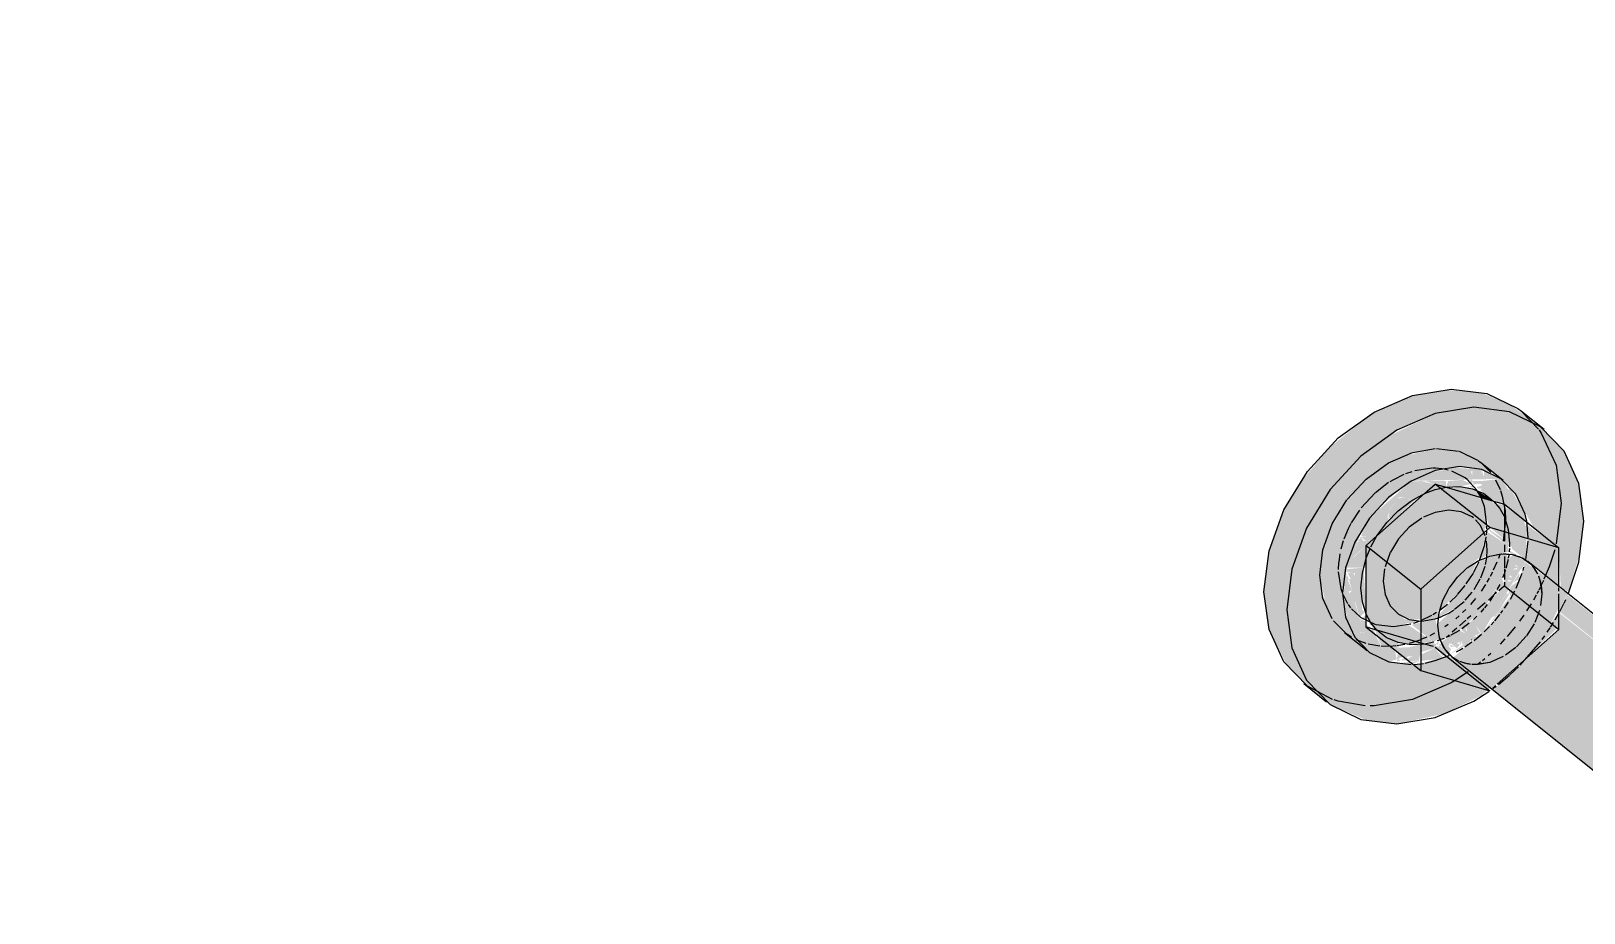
# Model space of a CAD drawing. Header units: metres. Extents: x 1.1 to 88.1, y -3.7 to 23.8.
# Drawn here: x 78.3635 to 78.5419, y 11.6139 to 11.7151 of the extents above; entities that cross this region are included whole.
import ezdxf

# ---------------------------------------------------------------- set-up
doc = ezdxf.new("R2010")
doc.units = ezdxf.units.M
for name, color, linetype, lineweight in [('A-ANNO-DIMS', 7, 'Continuous', 5), ('A-ANNO-DIMS-25', 7, 'Continuous', 5), ('P-SANR-FIXT', 7, 'Continuous', 5)]:
    doc.layers.add(name, color=color, linetype=linetype, lineweight=lineweight)
doc.styles.add('Century Gothic_2', font='GOTHIC.TTF', dxfattribs={"height": 0.025})
doc.dimstyles.new('Setores_1_mm', dxfattribs={"dimscale": 0.3048, "dimtxt": 0.026104, "dimasz": 0.260417, "dimexe": 0.19685, "dimexo": 0.123031, "dimgap": 0.143537, "dimtad": 1, "dimrnd": 0.01, "dimzin": 0, "dimdsep": 46, "dimtxsty": 'Century Gothic_2', "dimblk1": 'OBLIQUE', "dimblk2": 'OBLIQUE', "dimsah": 1, "dimcen": 0.09, "dimazin": 0, "dimtfac": 1, "dimtdec": 4, "dimtix": 1, "dimtmove": 0, "dimatfit": 3, "dimfxl": 1, "dimtvp": 1, "dimtolj": 1, "dimtzin": 0, "dimarcsym": 2})

# ---------------------------------------------------------------- blocks, each defined once
blk = doc.blocks.new('UT_Bacia com caixa acoplada - UT_Bacia com caixa acoplada-3248018-3D_DT_01')
at = {"layer": 'P-SANR-FIXT', "true_color": 0x7f7f7f, "transparency": 33554598}
for points in [[(-27.11793, 11.65057), (-27.11717, 11.6546), (-27.11598, 11.65729), (-27.11396, 11.66013), (-27.11147, 11.66242), (-27.10928, 11.66379), (-27.10642, 11.6648), (-27.10407, 11.66506), (-27.10166, 11.66466), (-27.10057, 11.66439), (-27.103, 11.66613), (-27.10533, 11.66697), (-27.10726, 11.66717), (-27.11085, 11.66632), (-27.11284, 11.66539), (-27.1158, 11.66305), (-27.11797, 11.66038), (-27.11954, 11.65733), (-27.12032, 11.65444), (-27.12054, 11.65265), (-27.11869, 11.65118)], [(-27.11481, 11.64379), (-27.11683, 11.64625), (-27.11767, 11.64866), (-27.11793, 11.65057), (-27.12054, 11.65265), (-27.11981, 11.64915), (-27.11894, 11.64745), (-27.11564, 11.64446), (-27.11519, 11.6441)]]:
    blk.add_hatch(color=8, dxfattribs=at).paths.add_polyline_path(points)
h = blk.add_hatch(color=8, dxfattribs=at)
h.paths.add_polyline_path([(-27.11168, 11.64274), (-27.11128, 11.64286), (-27.11149, 11.64305), (-27.11168, 11.64285)])
h.paths.add_polyline_path([(-27.11443, 11.64361), (-27.11428, 11.64379), (-27.11481, 11.64379)])
h.paths.add_polyline_path([(-27.11481, 11.64379), (-27.11523, 11.64431), (-27.11519, 11.64419)])
h.paths.add_polyline_path([(-27.11557, 11.6459), (-27.11564, 11.6463), (-27.1159, 11.6459), (-27.11564, 11.6459)])
h.paths.add_polyline_path([(-27.10671, 11.64875), (-27.10473, 11.6505), (-27.10326, 11.65241), (-27.10248, 11.65421), (-27.10473, 11.65241), (-27.10639, 11.64979), (-27.10646, 11.64955)])
h.paths.add_polyline_path([(-27.11737, 11.65205), (-27.11718, 11.65214), (-27.11749, 11.65289)])
h.paths.add_polyline_path([(-27.11619, 11.65636), (-27.11614, 11.65645), (-27.1165, 11.65645)])
h.paths.add_polyline_path([(-27.1024, 11.66381), (-27.10233, 11.66404), (-27.10233, 11.66466), (-27.10285, 11.66466), (-27.10285, 11.66381)])
h.paths.add_polyline_path([(-27.1011, 11.66389), (-27.10096, 11.66432), (-27.10168, 11.66466), (-27.10168, 11.66396)])
h.paths.add_polyline_path([(-27.10199, 11.66466), (-27.10193, 11.66479), (-27.10233, 11.66466)])
h.paths.add_polyline_path([(-27.10193, 11.66399), (-27.10199, 11.66466), (-27.10229, 11.66404)])
h.paths.add_polyline_path([(-27.103, 11.66412), (-27.10324, 11.66466), (-27.10355, 11.66419)])
h.paths.add_polyline_path([(-27.10603, 11.6645), (-27.10603, 11.66466), (-27.10654, 11.66457)])
h = blk.add_hatch(color=8, dxfattribs=at)
h.paths.add_polyline_path([(-27.1126, 11.64271), (-27.11168, 11.64299), (-27.11193, 11.64409), (-27.1126, 11.64272)])
h.paths.add_polyline_path([(-27.11153, 11.64303), (-27.11097, 11.64332), (-27.11153, 11.64377)])
h.paths.add_polyline_path([(-27.10726, 11.64439), (-27.10719, 11.64475), (-27.10774, 11.64492), (-27.10824, 11.64467), (-27.10747, 11.64445)])
h.paths.add_polyline_path([(-27.11284, 11.64548), (-27.11519, 11.64696), (-27.11519, 11.6467), (-27.11338, 11.6459)])
h.paths.add_polyline_path([(-27.10726, 11.66311), (-27.10913, 11.66346), (-27.10894, 11.66311), (-27.1085, 11.66311)])
h.paths.add_polyline_path([(-27.11208, 11.64675), (-27.11025, 11.64719), (-27.11147, 11.64816), (-27.10987, 11.64752), (-27.10864, 11.64764), (-27.10671, 11.64875), (-27.10568, 11.65116), (-27.10357, 11.6535), (-27.10209, 11.65476), (-27.1015, 11.65707), (-27.10209, 11.65835), (-27.10138, 11.65801), (-27.10146, 11.65934), (-27.10193, 11.66121), (-27.10248, 11.66172), (-27.10603, 11.66275), (-27.10603, 11.66346), (-27.10679, 11.66346), (-27.10642, 11.66311), (-27.10726, 11.66311), (-27.11576, 11.65589), (-27.11653, 11.65564), (-27.11757, 11.6535), (-27.11549, 11.6535), (-27.11519, 11.6535), (-27.11519, 11.64752), (-27.11379, 11.64696), (-27.1126, 11.64681)])
h.paths.add_polyline_path([(-27.11595, 11.64782), (-27.11539, 11.64837), (-27.11564, 11.64866), (-27.11574, 11.64954), (-27.11633, 11.64916), (-27.11605, 11.64816)])
h.paths.add_polyline_path([(-27.11699, 11.65224), (-27.1165, 11.65247), (-27.11669, 11.65295), (-27.11729, 11.65289)])
h.paths.add_polyline_path([(-27.11692, 11.65435), (-27.1165, 11.6549), (-27.11519, 11.65607), (-27.11519, 11.6546), (-27.1165, 11.65441)])
h.paths.add_polyline_path([(-27.11519, 11.65657), (-27.11481, 11.65657), (-27.11481, 11.65717), (-27.11584, 11.65707), (-27.11524, 11.65657), (-27.11519, 11.65663)])
h.paths.add_polyline_path([(-27.11481, 11.65717), (-27.11479, 11.65717), (-27.11443, 11.65764), (-27.11481, 11.65801)])
h.paths.add_polyline_path([(-27.11519, 11.65806), (-27.11486, 11.65806), (-27.1152, 11.6584), (-27.11536, 11.65806)])
h.paths.add_polyline_path([(-27.11246, 11.65921), (-27.11153, 11.66003), (-27.11007, 11.66115), (-27.11057, 11.6616), (-27.11153, 11.66147), (-27.1126, 11.66003), (-27.1126, 11.65921)])
h.paths.add_polyline_path([(-27.11284, 11.65869), (-27.1126, 11.65921), (-27.11284, 11.65921)])
h.paths.add_polyline_path([(-27.11324, 11.65921), (-27.11311, 11.65938), (-27.1135, 11.66038), (-27.11438, 11.65959), (-27.11374, 11.65921)])
h.paths.add_polyline_path([(-27.09933, 11.65934), (-27.09933, 11.6608), (-27.10027, 11.6608), (-27.0995, 11.65965)])
h.paths.add_polyline_path([(-27.10101, 11.66152), (-27.10101, 11.66201), (-27.10162, 11.66201)])
h.paths.add_polyline_path([(-27.10081, 11.66202), (-27.10102, 11.6624), (-27.10136, 11.6624), (-27.10163, 11.66202), (-27.10101, 11.66202)])
h.paths.add_polyline_path([(-27.10193, 11.66258), (-27.10193, 11.66295), (-27.10253, 11.66275), (-27.10232, 11.66258)])
h.paths.add_polyline_path([(-27.10156, 11.6624), (-27.10168, 11.66258), (-27.10168, 11.6624)])
h.paths.add_polyline_path([(-27.09984, 11.66275), (-27.09983, 11.66283), (-27.10057, 11.66275)])
h.paths.add_polyline_path([(-27.10446, 11.66283), (-27.10316, 11.66311), (-27.10383, 11.66346), (-27.10404, 11.66346), (-27.10427, 11.66311)])
h.paths.add_polyline_path([(-27.10281, 11.66297), (-27.10274, 11.66311), (-27.10193, 11.66311), (-27.10193, 11.66346), (-27.103, 11.66346), (-27.10285, 11.66301)])
h.paths.add_polyline_path([(-27.10134, 11.66311), (-27.10123, 11.66346), (-27.10168, 11.66346), (-27.10168, 11.66311)])
h.paths.add_polyline_path([(-27.10751, 11.66346), (-27.10755, 11.66352), (-27.1082, 11.66346)])
h = blk.add_hatch(color=8, dxfattribs=at)
h.paths.add_polyline_path([(-27.11519, 11.64816), (-27.11549, 11.6535), (-27.1158, 11.6512), (-27.11526, 11.64837)])
h.paths.add_polyline_path([(-27.11396, 11.65717), (-27.10925, 11.6616), (-27.11153, 11.66003), (-27.11284, 11.65869)])
h.paths.add_polyline_path([(-27.10211, 11.66161), (-27.10259, 11.6624), (-27.10401, 11.66275), (-27.10446, 11.66283), (-27.10543, 11.66258), (-27.10248, 11.66172)])
h = blk.add_hatch(color=8, dxfattribs=at)
h.paths.add_polyline_path([(-27.11097, 11.64332), (-27.11026, 11.64439), (-27.11149, 11.64433), (-27.11149, 11.64374)])
h.paths.add_polyline_path([(-27.10604, 11.64354), (-27.10603, 11.6438), (-27.10618, 11.64391), (-27.10618, 11.64354)])
h.paths.add_polyline_path([(-27.10516, 11.64415), (-27.10546, 11.64439), (-27.10505, 11.64449), (-27.10568, 11.64469), (-27.10524, 11.64415)])
h.paths.add_polyline_path([(-27.11153, 11.64438), (-27.11149, 11.64461), (-27.11051, 11.64475), (-27.11153, 11.64467), (-27.11154, 11.64439)])
h.paths.add_polyline_path([(-27.10428, 11.64461), (-27.10446, 11.64495), (-27.10446, 11.64477)])
h.paths.add_polyline_path([(-27.10701, 11.64461), (-27.10678, 11.64521), (-27.10719, 11.64475)])
h.paths.add_polyline_path([(-27.10304, 11.64557), (-27.10209, 11.64598), (-27.10234, 11.64635), (-27.1026, 11.64688), (-27.103, 11.64696), (-27.10285, 11.64667), (-27.10285, 11.64634), (-27.10304, 11.64569)])
h.paths.add_polyline_path([(-27.10369, 11.6459), (-27.1036, 11.6459), (-27.10385, 11.64682), (-27.10426, 11.64635), (-27.10376, 11.64595)])
h.paths.add_polyline_path([(-27.10242, 11.64696), (-27.10271, 11.64739), (-27.10295, 11.64739), (-27.10266, 11.64696)])
h.paths.add_polyline_path([(-27.11011, 11.64707), (-27.10913, 11.64743), (-27.11025, 11.64757), (-27.11073, 11.64757), (-27.11016, 11.64711)])
h.paths.add_polyline_path([(-27.10101, 11.64747), (-27.10086, 11.64764), (-27.10101, 11.64764)])
h.paths.add_polyline_path([(-27.10032, 11.64852), (-27.10027, 11.6486), (-27.10057, 11.64872)])
h.paths.add_polyline_path([(-27.09866, 11.65165), (-27.09842, 11.65173), (-27.09842, 11.65205), (-27.09895, 11.65186)])
h.paths.add_polyline_path([(-27.09833, 11.65334), (-27.09795, 11.65348), (-27.09827, 11.65348)])
h.paths.add_polyline_path([(-27.09736, 11.65334), (-27.09738, 11.65348), (-27.09746, 11.65334)])
h.paths.add_polyline_path([(-27.09736, 11.654), (-27.09732, 11.65416), (-27.09753, 11.65416)])
h.paths.add_polyline_path([(-27.09706, 11.65433), (-27.09775, 11.65455), (-27.09777, 11.65451), (-27.09728, 11.65433)])
h.paths.add_polyline_path([(-27.09693, 11.65425), (-27.09717, 11.65451), (-27.09696, 11.65428)])
h.paths.add_polyline_path([(-27.1015, 11.65707), (-27.10163, 11.6582), (-27.10209, 11.65835), (-27.10154, 11.65716)])
h = blk.add_hatch(color=8, dxfattribs=at)
h.paths.add_polyline_path([(-27.10568, 11.64375), (-27.10544, 11.64415), (-27.10568, 11.64406)])
h.paths.add_polyline_path([(-27.10572, 11.64377), (-27.10572, 11.64378), (-27.10603, 11.64402)])
h.paths.add_polyline_path([(-27.10057, 11.65034), (-27.09933, 11.65159), (-27.0996, 11.65224), (-27.10056, 11.65035)])
h = blk.add_hatch(color=8, dxfattribs=at)
h.paths.add_polyline_path([(-27.10304, 11.64509), (-27.10304, 11.64539), (-27.10314, 11.64521)])
h.paths.add_polyline_path([(-27.10234, 11.64569), (-27.10249, 11.64573), (-27.10244, 11.64569)])
at = {"layer": 'P-SANR-FIXT', "color": 253, "true_color": 0x9e9e9e}
for p, q in [((-27.10986, 11.66675), (-27.10726, 11.66719)), ((-27.10711, 11.66719), (-27.10459, 11.66689)), ((-27.10454, 11.66687), (-27.10243, 11.66587)), ((-27.0966, 11.65694), (-27.09677, 11.65885)), ((-27.09686, 11.65443), (-27.0966, 11.65657)), ((-27.12017, 11.64994), (-27.12054, 11.65265)), ((-27.11911, 11.64763), (-27.12016, 11.6499)), ((-27.11741, 11.64587), (-27.11897, 11.64743)), ((-27.10968, 11.64241), (-27.10861, 11.64253))]:
    blk.add_line(p, q, dxfattribs=at)
at = {"layer": 'P-SANR-FIXT', "color": 252, "true_color": 0x898989}
for p, q in [((-27.10233, 11.6658), (-27.10206, 11.6656)), ((-27.10202, 11.66557), (-27.1009, 11.66442)), ((-27.11687, 11.64552), (-27.11741, 11.64587)), ((-27.1152, 11.6448), (-27.11636, 11.64524)), ((-27.11362, 11.64451), (-27.11496, 11.64473))]:
    blk.add_line(p, q, dxfattribs=at)
at = {"layer": 'P-SANR-FIXT'}
for p, q in [((-27.09945, 11.66351), (-27.10206, 11.6656)), ((-27.11768, 11.64608), (-27.11507, 11.64399))]:
    blk.add_line(p, q, dxfattribs=at)
at = {"layer": 'P-SANR-FIXT', "color": 9, "true_color": 0xbbbbbb}
for p, q in [((-27.10034, 11.66358), (-27.09981, 11.66247)), ((-27.11263, 11.64448), (-27.11348, 11.6445))]:
    blk.add_line(p, q, dxfattribs=at)
at = {"layer": 'P-SANR-FIXT', "color": 254, "true_color": 0xe0e0e0}
for p, q in [((-27.09925, 11.66004), (-27.0992, 11.65902)), ((-27.0992, 11.65895), (-27.09946, 11.65657)), ((-27.11178, 11.64454), (-27.11246, 11.64448)), ((-27.11075, 11.64471), (-27.11168, 11.64455)), ((-27.10824, 11.64555), (-27.10885, 11.64529))]:
    blk.add_line(p, q, dxfattribs=at)
at = {"layer": 'P-SANR-FIXT', "color": 254, "true_color": 0xe6e6e6}
for p, q in [((-27.09987, 11.65502), (-27.10002, 11.65458)), ((-27.10071, 11.65298), (-27.10096, 11.65249)), ((-27.10019, 11.65416), (-27.1006, 11.65321)), ((-27.1015, 11.65157), (-27.102, 11.65082)), ((-27.10107, 11.6523), (-27.10133, 11.65185)), ((-27.10263, 11.64999), (-27.10321, 11.6493)), ((-27.10454, 11.64798), (-27.10492, 11.64766)), ((-27.10376, 11.64872), (-27.10413, 11.64836)), ((-27.10577, 11.64699), (-27.10616, 11.64672))]:
    blk.add_line(p, q, dxfattribs=at)
at = {"layer": 'P-SANR-FIXT', "color": 254, "true_color": 0xd5d5d5}
for p, q in [((-27.09797, 11.65116), (-27.09728, 11.65288)), ((-27.09719, 11.65318), (-27.09708, 11.65356)), ((-27.09932, 11.64885), (-27.09886, 11.64954)), ((-27.09864, 11.6499), (-27.09812, 11.65087)), ((-27.10043, 11.64741), (-27.09984, 11.64813)), ((-27.09972, 11.64829), (-27.09951, 11.64858)), ((-27.10281, 11.64517), (-27.10195, 11.64588)), ((-27.10166, 11.64615), (-27.10104, 11.64675)), ((-27.10085, 11.64695), (-27.10054, 11.6473)), ((-27.10483, 11.64386), (-27.1045, 11.64404)), ((-27.10448, 11.64405), (-27.10412, 11.64427)), ((-27.10386, 11.64443), (-27.10305, 11.64499))]:
    blk.add_line(p, q, dxfattribs=at)
at = {"layer": 'P-SANR-FIXT', "color": 7, "true_color": 0xededed}
blk.add_line((-27.10735, 11.64599), (-27.1079, 11.64571), dxfattribs=at)
at = {"layer": 'P-SANR-FIXT', "color": 253, "true_color": 0x9e9e9e}
for points in [[(-27.11738, 11.66134, 0), (-27.1152, 11.66369, 0), (-27.11263, 11.66555, 0), (-27.10987, 11.66674, 0)], [(-27.12054, 11.65265, 0), (-27.12017, 11.65558, 0), (-27.11911, 11.65853, 0), (-27.11741, 11.6613, 0)], [(-27.10844, 11.64256, 0), (-27.10726, 11.64285, 0), (-27.10567, 11.64345, 0)]]:
    blk.add_polyline3d(points, dxfattribs=at)
at = {"layer": 'P-SANR-FIXT'}
for points in [[(-27.09677, 11.65885, 0), (-27.09696, 11.65965, 0), (-27.09802, 11.66196, 0), (-27.09972, 11.66371, 0), (-27.10193, 11.66479, 0), (-27.1045, 11.66511, 0), (-27.10726, 11.66466, 0), (-27.11002, 11.66346, 0), (-27.1126, 11.6616, 0), (-27.11481, 11.65921, 0), (-27.1165, 11.65645, 0), (-27.11757, 11.6535, 0), (-27.11793, 11.65057, 0)], [(-27.11793, 11.65057, 0), (-27.11757, 11.64785, 0), (-27.1165, 11.64554, 0), (-27.11481, 11.64379, 0), (-27.1126, 11.64271, 0), (-27.11002, 11.64239, 0)]]:
    blk.add_polyline3d(points, dxfattribs=at)
at = {"layer": 'P-SANR-FIXT', "color": 9, "true_color": 0xbbbbbb}
blk.add_polyline3d([(-27.09977, 11.66237, 0), (-27.09957, 11.66173, 0), (-27.09925, 11.66004, 0)], dxfattribs=at)
at = {"layer": 'P-SANR-FIXT', "color": 254, "true_color": 0xe0e0e0}
blk.add_polyline3d([(-27.10893, 11.64525, 0), (-27.10987, 11.64493, 0), (-27.11026, 11.64482, 0)], dxfattribs=at)
blk = doc.blocks.new('Celite_Flexivel_Metais - 300mm Aço Inox - 1_2_-3637235-3D_DT_01')
at = {"layer": 'P-SANR-FIXT', "true_color": 0xf4f4f4, "transparency": 33554598}
for points in [[(-27.12433, 11.64866), (-27.12369, 11.6535), (-27.12194, 11.65824), (-27.1184, 11.66349), (-27.1158, 11.66632), (-27.11168, 11.66929), (-27.10726, 11.6712), (-27.10193, 11.67181), (-27.09873, 11.67141), (-27.09519, 11.66969), (-27.09873, 11.67223), (-27.10193, 11.67357), (-27.10603, 11.67392), (-27.11007, 11.6732), (-27.11429, 11.67137), (-27.11933, 11.6674), (-27.12262, 11.66346), (-27.12465, 11.66015), (-27.12636, 11.65543), (-27.12694, 11.65074), (-27.12551, 11.6496)], [(-27.11168, 11.63558), (-27.10618, 11.63677), (-27.10204, 11.6388), (-27.1013, 11.63947), (-27.10942, 11.64209), (-27.11025, 11.64242), (-27.11284, 11.64283), (-27.1158, 11.64458), (-27.11894, 11.64745), (-27.11945, 11.64837), (-27.12028, 11.65074), (-27.12043, 11.6535), (-27.11982, 11.65657), (-27.1184, 11.65968), (-27.1165, 11.66228), (-27.11429, 11.66435), (-27.11151, 11.66603), (-27.10986, 11.66674), (-27.10711, 11.66719), (-27.10381, 11.66652), (-27.10168, 11.66529), (-27.09854, 11.6625), (-27.0977, 11.66126), (-27.09597, 11.65811), (-27.09308, 11.6558), (-27.09285, 11.65116), (-27.09199, 11.6508), (-27.09066, 11.6551), (-27.09026, 11.65934), (-27.09078, 11.66319), (-27.09248, 11.66689), (-27.09519, 11.66969), (-27.09873, 11.67141), (-27.103, 11.6719), (-27.10726, 11.6712), (-27.11263, 11.6686), (-27.1158, 11.66632), (-27.11933, 11.66249), (-27.12204, 11.65806), (-27.12381, 11.65289), (-27.12427, 11.64816), (-27.12375, 11.64431), (-27.12204, 11.64061), (-27.11933, 11.63781), (-27.11519, 11.63602), (-27.11284, 11.63572)], [(-27.10057, 11.66116), (-27.10245, 11.66235), (-27.10193, 11.66156), (-27.10101, 11.66129)], [(-27.09873, 11.6563), (-27.09903, 11.65838), (-27.09987, 11.66032), (-27.10101, 11.66129), (-27.10211, 11.66161), (-27.1015, 11.65965), (-27.10101, 11.65812), (-27.09888, 11.65642)], [(-27.10689, 11.6478), (-27.10473, 11.64902), (-27.10337, 11.65034), (-27.10234, 11.65184), (-27.10163, 11.65352), (-27.10149, 11.65465), (-27.10235, 11.65404), (-27.10304, 11.65277), (-27.10481, 11.65041), (-27.10686, 11.64807)], [(-27.10085, 11.63966), (-27.09802, 11.64204), (-27.09558, 11.6446), (-27.0945, 11.64615), (-27.09308, 11.64889), (-27.09319, 11.65144), (-27.09694, 11.65416), (-27.09736, 11.65288), (-27.09871, 11.64994), (-27.10069, 11.64724), (-27.10308, 11.64507), (-27.10523, 11.64317), (-27.10089, 11.63969)], [(-27.11933, 11.63781), (-27.12204, 11.64061), (-27.12375, 11.64431), (-27.12433, 11.64866), (-27.12694, 11.65074), (-27.12636, 11.6464), (-27.12433, 11.64237), (-27.12158, 11.63961)], [(-27.07755, 11.63894), (-27.09213, 11.65042), (-27.0929, 11.64837), (-27.08178, 11.63947), (-27.08023, 11.63972), (-27.07864, 11.63947)], [(-27.086, 11.62778), (-27.08695, 11.62876), (-27.08755, 11.63006), (-27.08761, 11.63267), (-27.08755, 11.63322), (-27.08695, 11.63487), (-27.086, 11.63642), (-27.08401, 11.6383), (-27.083, 11.63894), (-27.08187, 11.63954), (-27.09308, 11.64837), (-27.09308, 11.64643), (-27.10061, 11.63947), (-27.08695, 11.62854)], [(-27.09758, 11.64243), (-27.09308, 11.64675), (-27.09314, 11.64837), (-27.09613, 11.644), (-27.09728, 11.64275)]]:
    blk.add_hatch(color=7, dxfattribs=at).paths.add_polyline_path(points)
h = blk.add_hatch(color=7, dxfattribs=at)
h.paths.add_polyline_path([(-27.11002, 11.64239), (-27.10894, 11.64286), (-27.10918, 11.6428), (-27.11147, 11.64257), (-27.11007, 11.6424)])
h.paths.add_polyline_path([(-27.11039, 11.64286), (-27.11052, 11.64333), (-27.11128, 11.64286), (-27.11039, 11.64286)])
h.paths.add_polyline_path([(-27.11357, 11.64319), (-27.11326, 11.64415), (-27.11424, 11.6459), (-27.11519, 11.64492), (-27.11519, 11.6467), (-27.1156, 11.64659), (-27.1165, 11.64951), (-27.11705, 11.64961), (-27.1172, 11.65078), (-27.11683, 11.6509), (-27.11764, 11.65289), (-27.1178, 11.64961), (-27.11716, 11.64696), (-27.1159, 11.64492), (-27.11481, 11.64379), (-27.11443, 11.64361), (-27.11396, 11.64338)])
h.paths.add_polyline_path([(-27.1158, 11.6459), (-27.1159, 11.64607), (-27.11547, 11.64612), (-27.11564, 11.6459)])
h.paths.add_polyline_path([(-27.11481, 11.65921), (-27.11203, 11.66201), (-27.11357, 11.66056), (-27.11443, 11.65962)])
h.paths.add_polyline_path([(-27.1165, 11.65645), (-27.11608, 11.65657), (-27.11606, 11.65717), (-27.11643, 11.65657)])
h.paths.add_polyline_path([(-27.11728, 11.6543), (-27.11703, 11.6546), (-27.11619, 11.65636), (-27.1165, 11.65645), (-27.11717, 11.6546)])
h.paths.add_polyline_path([(-27.09972, 11.66371), (-27.10096, 11.66432), (-27.1011, 11.66389), (-27.10168, 11.66396), (-27.10193, 11.66479), (-27.10525, 11.66499), (-27.10811, 11.66429), (-27.10987, 11.66347), (-27.10026, 11.6637)])
h.paths.add_polyline_path([(-27.09696, 11.65965), (-27.09862, 11.66258), (-27.09888, 11.66248), (-27.09735, 11.66022)])
h.paths.add_polyline_path([(-27.10285, 11.66381), (-27.10285, 11.66466), (-27.10233, 11.66466), (-27.1024, 11.66381)])
h.paths.add_polyline_path([(-27.10193, 11.66399), (-27.10229, 11.66404), (-27.10193, 11.66466)])
h.paths.add_polyline_path([(-27.103, 11.66412), (-27.10355, 11.66419), (-27.103, 11.66466)])
h = blk.add_hatch(color=7, dxfattribs=at)
h.paths.add_polyline_path([(-27.1126, 11.64271), (-27.11254, 11.64285), (-27.11193, 11.64409), (-27.11385, 11.64544), (-27.11326, 11.64415), (-27.11357, 11.64319), (-27.1126, 11.64272)])
h.paths.add_polyline_path([(-27.11168, 11.64299), (-27.11153, 11.64303), (-27.11168, 11.64389)])
h.paths.add_polyline_path([(-27.11504, 11.64462), (-27.11422, 11.64592), (-27.11519, 11.6467), (-27.11541, 11.6459), (-27.11506, 11.64467)])
h.paths.add_polyline_path([(-27.11555, 11.64639), (-27.11519, 11.64696), (-27.11519, 11.64731), (-27.1159, 11.64763), (-27.1156, 11.64659)])
h.paths.add_polyline_path([(-27.11519, 11.65607), (-27.11396, 11.65717), (-27.11284, 11.65869), (-27.1126, 11.66006), (-27.11143, 11.6616), (-27.11057, 11.6616), (-27.11002, 11.66118), (-27.10786, 11.66258), (-27.10726, 11.66311), (-27.10648, 11.66317), (-27.10679, 11.66346), (-27.11007, 11.66342), (-27.1135, 11.66038), (-27.11324, 11.65921), (-27.11396, 11.65934), (-27.11438, 11.65959), (-27.11506, 11.65869), (-27.11519, 11.65839), (-27.11519, 11.65806), (-27.11536, 11.65806), (-27.1158, 11.65717), (-27.11481, 11.65715), (-27.11481, 11.65657), (-27.11552, 11.65657), (-27.11584, 11.65707), (-27.1165, 11.65565), (-27.11576, 11.65589)])
h.paths.add_polyline_path([(-27.11692, 11.65435), (-27.11519, 11.6546), (-27.11519, 11.65607), (-27.11673, 11.6546)])
h.paths.add_polyline_path([(-27.11564, 11.64961), (-27.11564, 11.6535), (-27.11752, 11.65335), (-27.11733, 11.65299), (-27.1165, 11.65289), (-27.11653, 11.65246), (-27.11699, 11.65224), (-27.11718, 11.65214), (-27.11683, 11.6509), (-27.11717, 11.65057), (-27.11705, 11.64961), (-27.11644, 11.64952), (-27.11633, 11.64916), (-27.11574, 11.64954)])
h.paths.add_polyline_path([(-27.11519, 11.64816), (-27.11564, 11.64866), (-27.11539, 11.64837)])
h.paths.add_polyline_path([(-27.11519, 11.64752), (-27.11519, 11.64816), (-27.11564, 11.64774), (-27.11541, 11.64763)])
h.paths.add_polyline_path([(-27.11481, 11.65717), (-27.11481, 11.65801), (-27.11443, 11.65764), (-27.11479, 11.65717)])
h.paths.add_polyline_path([(-27.09685, 11.65881), (-27.09696, 11.65965), (-27.09972, 11.66371), (-27.10193, 11.66346), (-27.10193, 11.66311), (-27.10193, 11.66283), (-27.10193, 11.66258), (-27.1021, 11.6624), (-27.10166, 11.66205), (-27.10101, 11.66238), (-27.10101, 11.66202), (-27.10101, 11.66173), (-27.10101, 11.66152), (-27.09987, 11.66096), (-27.09888, 11.66044), (-27.09689, 11.65885)])
h.paths.add_polyline_path([(-27.11246, 11.65921), (-27.11233, 11.65921), (-27.11186, 11.66003)])
h.paths.add_polyline_path([(-27.10446, 11.66283), (-27.10394, 11.66361), (-27.10578, 11.66346), (-27.10603, 11.66275)])
h.paths.add_polyline_path([(-27.10291, 11.66275), (-27.103, 11.6629), (-27.10383, 11.66272), (-27.103, 11.66275)])
h.paths.add_polyline_path([(-27.10057, 11.66275), (-27.10057, 11.66283), (-27.10034, 11.66275)])
h.paths.add_polyline_path([(-27.10726, 11.66311), (-27.10898, 11.66311), (-27.10913, 11.66346), (-27.10845, 11.66346)])
h.paths.add_polyline_path([(-27.10168, 11.66311), (-27.10168, 11.66346), (-27.10123, 11.66346), (-27.10134, 11.66311)])
h.paths.add_polyline_path([(-27.103, 11.66313), (-27.103, 11.66363), (-27.10341, 11.66346)])
h = blk.add_hatch(color=7, dxfattribs=at)
h.paths.add_polyline_path([(-27.09763, 11.65348), (-27.09813, 11.65375), (-27.09809, 11.65384)])
h.paths.add_polyline_path([(-27.10642, 11.64456), (-27.10572, 11.64447), (-27.10568, 11.64478), (-27.10446, 11.64495), (-27.10428, 11.6448), (-27.10422, 11.64521), (-27.10304, 11.64557), (-27.10285, 11.64635), (-27.10247, 11.64635), (-27.103, 11.64696), (-27.1026, 11.64688), (-27.10193, 11.6459), (-27.10101, 11.64747), (-27.10076, 11.64781), (-27.10033, 11.64802), (-27.10013, 11.64837), (-27.10027, 11.6486), (-27.09746, 11.65334), (-27.09728, 11.65348), (-27.09701, 11.65392), (-27.09702, 11.65433), (-27.0982, 11.65495), (-27.09873, 11.65475), (-27.09933, 11.65224), (-27.09937, 11.6514), (-27.10101, 11.64968), (-27.10129, 11.64929), (-27.10132, 11.64932), (-27.10304, 11.64744), (-27.10385, 11.64682), (-27.1036, 11.64635), (-27.10376, 11.64595), (-27.10451, 11.64632), (-27.10658, 11.64499), (-27.10645, 11.64466)])
h.paths.add_polyline_path([(-27.11149, 11.64439), (-27.11149, 11.64467), (-27.11153, 11.64492), (-27.11338, 11.6459), (-27.11414, 11.64634), (-27.11396, 11.64571), (-27.11149, 11.64374), (-27.11149, 11.64433)])
h.paths.add_polyline_path([(-27.11086, 11.64323), (-27.10894, 11.64354), (-27.10881, 11.64385), (-27.10721, 11.64432), (-27.10639, 11.64335), (-27.10618, 11.64354), (-27.10593, 11.64361), (-27.10596, 11.64392), (-27.10665, 11.64449), (-27.10761, 11.64449), (-27.10894, 11.64473), (-27.11026, 11.64439), (-27.11097, 11.64332)])
h.paths.add_polyline_path([(-27.10433, 11.64452), (-27.10446, 11.64476), (-27.10446, 11.64466)])
h.paths.add_polyline_path([(-27.11422, 11.64592), (-27.11427, 11.64634), (-27.11432, 11.64645), (-27.11474, 11.64634)])
h.paths.add_polyline_path([(-27.09866, 11.65165), (-27.09896, 11.65205), (-27.09842, 11.65205), (-27.09842, 11.65173)])
h.paths.add_polyline_path([(-27.09878, 11.65241), (-27.09867, 11.65265), (-27.09844, 11.65241)])
h.paths.add_polyline_path([(-27.09833, 11.65334), (-27.09795, 11.65348), (-27.09782, 11.65334)])
h.paths.add_polyline_path([(-27.09691, 11.65442), (-27.09672, 11.6579), (-27.09717, 11.65907), (-27.09933, 11.66055), (-27.09918, 11.65885), (-27.09875, 11.65657), (-27.09841, 11.65563), (-27.09696, 11.65447)])
h = blk.add_hatch(color=7, dxfattribs=at)
h.paths.add_polyline_path([(-27.10116, 11.63943), (-27.10101, 11.63979), (-27.10586, 11.64345), (-27.10843, 11.64265), (-27.10981, 11.64239), (-27.1085, 11.64157), (-27.1013, 11.63947)])
h.paths.add_polyline_path([(-27.10006, 11.64022), (-27.09778, 11.64222), (-27.09968, 11.64057)])
h.paths.add_polyline_path([(-27.09308, 11.64847), (-27.09208, 11.65055), (-27.09308, 11.65116), (-27.09308, 11.64851)])
h.paths.add_polyline_path([(-27.09308, 11.65134), (-27.09308, 11.6558), (-27.0968, 11.65846), (-27.09667, 11.6563), (-27.09678, 11.65427), (-27.09319, 11.65144)])
h = blk.add_hatch(color=7, dxfattribs=at)
h.paths.add_polyline_path([(-27.11007, 11.64467), (-27.10754, 11.64503), (-27.11047, 11.64701), (-27.11284, 11.64685), (-27.11481, 11.64733), (-27.11481, 11.64701), (-27.11208, 11.64516), (-27.11041, 11.64473), (-27.11025, 11.64471)])
h.paths.add_polyline_path([(-27.10668, 11.64524), (-27.10446, 11.64635), (-27.10169, 11.64881), (-27.09972, 11.65196), (-27.09888, 11.65463), (-27.09912, 11.65506), (-27.09975, 11.65506), (-27.1014, 11.65461), (-27.10193, 11.65269), (-27.10284, 11.65102), (-27.10398, 11.64968), (-27.10527, 11.64863), (-27.10697, 11.64711), (-27.10683, 11.64565), (-27.10674, 11.64541)])
h.paths.add_polyline_path([(-27.10881, 11.64739), (-27.10689, 11.6478), (-27.10698, 11.64856), (-27.10881, 11.64757), (-27.10894, 11.64741)])
h.paths.add_polyline_path([(-27.10224, 11.65435), (-27.10136, 11.65494), (-27.10143, 11.65657), (-27.10163, 11.65604), (-27.10223, 11.65438)])
h.paths.add_polyline_path([(-27.09876, 11.65591), (-27.09888, 11.65642), (-27.10137, 11.65811), (-27.10112, 11.65779), (-27.09888, 11.656)])
h = blk.add_hatch(color=7, dxfattribs=at)
h.paths.add_polyline_path([(-27.10748, 11.64498), (-27.10674, 11.64542), (-27.10691, 11.64635), (-27.1073, 11.64764), (-27.10997, 11.64696), (-27.10754, 11.64503)])
h.paths.add_polyline_path([(-27.10139, 11.65469), (-27.10052, 11.65493), (-27.09881, 11.65536), (-27.09892, 11.65604), (-27.10142, 11.65773), (-27.10136, 11.65604), (-27.10137, 11.65485)])
h = blk.add_hatch(color=7, dxfattribs=at)
h.paths.add_polyline_path([(-27.10681, 11.64444), (-27.10645, 11.64466), (-27.10678, 11.64482), (-27.10683, 11.64446)])
h.paths.add_polyline_path([(-27.09701, 11.65444), (-27.0988, 11.65553), (-27.09863, 11.65502), (-27.09765, 11.65475), (-27.09707, 11.65447)])
h = blk.add_hatch(color=7, dxfattribs=at)
h.paths.add_polyline_path([(-27.11028, 11.64277), (-27.10916, 11.64286), (-27.10894, 11.64381), (-27.11034, 11.64314), (-27.11037, 11.64285)])
h.paths.add_polyline_path([(-27.10894, 11.6428), (-27.10678, 11.64306), (-27.10648, 11.64329), (-27.10731, 11.64429), (-27.10892, 11.64354), (-27.10894, 11.64285)])
h.paths.add_polyline_path([(-27.10579, 11.64369), (-27.10568, 11.64406), (-27.10544, 11.64415), (-27.10568, 11.64443), (-27.10618, 11.64463), (-27.10626, 11.64431), (-27.10594, 11.64389)])
h.paths.add_polyline_path([(-27.10477, 11.64427), (-27.10446, 11.64466), (-27.10495, 11.645), (-27.1055, 11.64483), (-27.10492, 11.64439)])
h.paths.add_polyline_path([(-27.10412, 11.64464), (-27.10377, 11.64485), (-27.10424, 11.64521), (-27.10413, 11.64468)])
h.paths.add_polyline_path([(-27.10013, 11.64837), (-27.10004, 11.6484), (-27.09875, 11.65053), (-27.09909, 11.65053), (-27.10032, 11.64852)])
h.paths.add_polyline_path([(-27.09834, 11.65175), (-27.0976, 11.65224), (-27.09764, 11.6529), (-27.09816, 11.65205)])
h = blk.add_hatch(color=7, dxfattribs=at)
h.paths.add_polyline_path([(-27.10561, 11.64356), (-27.10359, 11.6447), (-27.10314, 11.64521), (-27.10285, 11.64524), (-27.10256, 11.64544), (-27.10263, 11.64569), (-27.10422, 11.64521), (-27.10377, 11.64485), (-27.10563, 11.64357)])
h.paths.add_polyline_path([(-27.10193, 11.6459), (-27.09902, 11.64944), (-27.0977, 11.65196), (-27.09853, 11.65144), (-27.09885, 11.65069), (-27.0986, 11.6503), (-27.10173, 11.64616)])
at = {"layer": 'P-SANR-FIXT'}
for p, q in [((-27.09477, 11.66937), (-27.09737, 11.67145)), ((-27.11396, 11.65717), (-27.1085, 11.66201)), ((-27.1085, 11.66201), (-27.10726, 11.66311)), ((-27.10726, 11.66311), (-27.10603, 11.66275)), ((-27.10101, 11.65811), (-27.10726, 11.66311)), ((-27.10603, 11.66275), (-27.10057, 11.66116)), ((-27.10057, 11.66116), (-27.09933, 11.6608)), ((-27.09933, 11.6608), (-27.09308, 11.6558)), ((-27.11519, 11.65607), (-27.11396, 11.65717)), ((-27.10101, 11.65811), (-27.10894, 11.65106)), ((-27.09308, 11.6558), (-27.10101, 11.65811)), ((-27.11519, 11.6546), (-27.11519, 11.65607)), ((-27.11519, 11.65607), (-27.10894, 11.65106)), ((-27.09946, 11.65511), (-27.09911, 11.6551)), ((-27.0984, 11.65502), (-27.09802, 11.65493)), ((-27.09308, 11.65129), (-27.09308, 11.6558)), ((-27.11519, 11.64816), (-27.11519, 11.6546)), ((-27.0774, 11.63883), (-27.09664, 11.65421)), ((-27.10894, 11.65106), (-27.10894, 11.6417)), ((-27.11519, 11.6467), (-27.11519, 11.64816)), ((-27.11519, 11.6467), (-27.10894, 11.6417)), ((-27.10538, 11.64328), (-27.08615, 11.62789)), ((-27.10894, 11.6417), (-27.10101, 11.63938)), ((-27.12236, 11.64022), (-27.11976, 11.63813))]:
    blk.add_line(p, q, dxfattribs=at)
at = {"layer": 'P-SANR-FIXT', "color": 253, "true_color": 0x9e9e9e}
for p, q in [((-27.09731, 11.6714), (-27.09541, 11.66942)), ((-27.09933, 11.6608), (-27.09933, 11.65934)), ((-27.0928, 11.66093), (-27.09338, 11.65624)), ((-27.10153, 11.65717), (-27.10209, 11.65835)), ((-27.09933, 11.65934), (-27.09933, 11.65657)), ((-27.11465, 11.65591), (-27.11396, 11.65717)), ((-27.10129, 11.65553), (-27.10139, 11.65659)), ((-27.11519, 11.6546), (-27.11475, 11.6557)), ((-27.11244, 11.65526), (-27.11303, 11.65361)), ((-27.10149, 11.65389), (-27.10134, 11.6547)), ((-27.10134, 11.6547), (-27.10129, 11.65553)), ((-27.10101, 11.65485), (-27.09967, 11.6551)), ((-27.09911, 11.6551), (-27.0984, 11.65502)), ((-27.09873, 11.6563), (-27.09874, 11.65591)), ((-27.09772, 11.65483), (-27.09706, 11.65451)), ((-27.11308, 11.65339), (-27.11324, 11.65197)), ((-27.10204, 11.65235), (-27.10155, 11.65368)), ((-27.09678, 11.65433), (-27.09628, 11.65389)), ((-27.09615, 11.65375), (-27.09563, 11.653)), ((-27.09583, 11.65334), (-27.09553, 11.65282)), ((-27.10281, 11.651), (-27.1021, 11.65222)), ((-27.09541, 11.65254), (-27.09518, 11.65184)), ((-27.09506, 11.65112), (-27.09503, 11.65053)), ((-27.09308, 11.65081), (-27.09308, 11.6512)), ((-27.10384, 11.64977), (-27.10304, 11.65069)), ((-27.09503, 11.65053), (-27.09518, 11.64916)), ((-27.09503, 11.65053), (-27.09518, 11.64916)), ((-27.09308, 11.64643), (-27.09308, 11.65053)), ((-27.09298, 11.64847), (-27.09249, 11.64942)), ((-27.09248, 11.64944), (-27.09227, 11.64988)), ((-27.10881, 11.64739), (-27.1073, 11.64763)), ((-27.10726, 11.64764), (-27.10689, 11.64777)), ((-27.10689, 11.64777), (-27.10642, 11.64796)), ((-27.09531, 11.6486), (-27.09583, 11.64724)), ((-27.09531, 11.6486), (-27.09583, 11.64724)), ((-27.11396, 11.64634), (-27.11519, 11.6467)), ((-27.1085, 11.64475), (-27.11396, 11.64634)), ((-27.10015, 11.64014), (-27.09308, 11.64643)), ((-27.09592, 11.64707), (-27.09678, 11.64569)), ((-27.09592, 11.64707), (-27.09678, 11.64569)), ((-27.10744, 11.64498), (-27.1085, 11.64475)), ((-27.10747, 11.64445), (-27.1085, 11.64475)), ((-27.10726, 11.64439), (-27.10101, 11.63938)), ((-27.09802, 11.64435), (-27.09921, 11.64346)), ((-27.09802, 11.64435), (-27.09921, 11.64346)), ((-27.09681, 11.64565), (-27.09794, 11.64442)), ((-27.09681, 11.64565), (-27.09794, 11.64442)), ((-27.10473, 11.64286), (-27.10524, 11.64317)), ((-27.10461, 11.6428), (-27.10523, 11.64317)), ((-27.10327, 11.64242), (-27.104, 11.64257)), ((-27.10101, 11.64264), (-27.10255, 11.64239)), ((-27.09946, 11.64331), (-27.10101, 11.64264)), ((-27.09946, 11.64331), (-27.10101, 11.64264)), ((-27.10001, 11.64012), (-27.09873, 11.64119)), ((-27.0987, 11.64121), (-27.09771, 11.64214)), ((-27.11907, 11.63839), (-27.12194, 11.6399)), ((-27.10064, 11.63971), (-27.10031, 11.64))]:
    blk.add_line(p, q, dxfattribs=at)
at = {"layer": 'P-SANR-FIXT', "color": 252, "true_color": 0x898989}
for p, q in [((-27.10997, 11.66453), (-27.11068, 11.66428)), ((-27.10766, 11.66492), (-27.10963, 11.66463)), ((-27.10725, 11.66492), (-27.10758, 11.66492)), ((-27.10649, 11.66486), (-27.10724, 11.66492)), ((-27.1058, 11.66472), (-27.1064, 11.66484)), ((-27.10383, 11.66381), (-27.10538, 11.6646)), ((-27.11416, 11.6621), (-27.11576, 11.6604)), ((-27.11263, 11.66327), (-27.11414, 11.66212)), ((-27.11596, 11.66013), (-27.11691, 11.65867)), ((-27.11784, 11.65658), (-27.11811, 11.65563)), ((-27.11822, 11.65512), (-27.11836, 11.65415)), ((-27.11837, 11.65409), (-27.1184, 11.65329)), ((-27.1037, 11.65165), (-27.10289, 11.6529)), ((-27.10471, 11.65042), (-27.10383, 11.65147)), ((-27.11792, 11.65055), (-27.11735, 11.64941)), ((-27.10669, 11.64869), (-27.10587, 11.64932)), ((-27.1056, 11.64955), (-27.10477, 11.65036)), ((-27.11726, 11.64927), (-27.11699, 11.64891)), ((-27.11689, 11.64878), (-27.1159, 11.64787))]:
    blk.add_line(p, q, dxfattribs=at)
at = {"layer": 'P-SANR-FIXT', "color": 254, "true_color": 0xcecece}
blk.add_line((-27.10362, 11.66365), (-27.10383, 11.66381), dxfattribs=at)
at = {"layer": 'P-SANR-FIXT', "color": 254, "true_color": 0xe0e0e0}
for p, q in [((-27.10248, 11.6624), (-27.1036, 11.66362)), ((-27.1014, 11.65728), (-27.10136, 11.65773)), ((-27.10973, 11.64715), (-27.10913, 11.64737))]:
    blk.add_line(p, q, dxfattribs=at)
at = {"layer": 'P-SANR-FIXT', "color": 251, "true_color": 0x525252}
blk.add_line((-27.10205, 11.66166), (-27.10244, 11.66235), dxfattribs=at)
at = {"layer": 'P-SANR-FIXT', "color": 254, "true_color": 0xe9e9e9}
for p, q in [((-27.10289, 11.65922), (-27.10304, 11.65933)), ((-27.09523, 11.65123), (-27.09539, 11.65092)), ((-27.09484, 11.65205), (-27.09509, 11.65152)), ((-27.09463, 11.65252), (-27.09478, 11.65219)), ((-27.09625, 11.64938), (-27.09678, 11.64855)), ((-27.09569, 11.65036), (-27.096, 11.6498)), ((-27.09542, 11.65086), (-27.09559, 11.65055)), ((-27.09711, 11.64806), (-27.09758, 11.64739)), ((-27.0981, 11.64671), (-27.09901, 11.64562)), ((-27.09927, 11.64533), (-27.09983, 11.64473)), ((-27.10206, 11.64265), (-27.10237, 11.6424)), ((-27.10156, 11.64307), (-27.10185, 11.64283)), ((-27.10089, 11.64368), (-27.10119, 11.6434))]:
    blk.add_line(p, q, dxfattribs=at)
at = {"layer": 'P-SANR-FIXT', "color": 254, "true_color": 0xd5d5d5}
for p, q in [((-27.10209, 11.65835), (-27.10264, 11.659)), ((-27.09933, 11.65614), (-27.09933, 11.65533)), ((-27.09933, 11.6548), (-27.09933, 11.65351)), ((-27.09883, 11.65494), (-27.09888, 11.65461)), ((-27.09875, 11.65571), (-27.09878, 11.65534)), ((-27.09355, 11.65558), (-27.09419, 11.65362)), ((-27.09933, 11.6529), (-27.09954, 11.65234)), ((-27.09933, 11.65338), (-27.09933, 11.6529)), ((-27.09921, 11.65328), (-27.09933, 11.6529)), ((-27.09933, 11.6529), (-27.09933, 11.65216)), ((-27.09891, 11.65444), (-27.09917, 11.65341)), ((-27.0962, 11.65381), (-27.09583, 11.65334)), ((-27.0942, 11.65361), (-27.09463, 11.65252)), ((-27.09987, 11.65159), (-27.10018, 11.651)), ((-27.09937, 11.6514), (-27.09998, 11.65086)), ((-27.09933, 11.65185), (-27.09933, 11.65144)), ((-27.09933, 11.65144), (-27.09308, 11.64643)), ((-27.09518, 11.65184), (-27.09506, 11.65112)), ((-27.10153, 11.64948), (-27.1024, 11.64871)), ((-27.1013, 11.6493), (-27.10162, 11.6489)), ((-27.10057, 11.65034), (-27.10117, 11.6498)), ((-27.10057, 11.65034), (-27.10101, 11.64968)), ((-27.10032, 11.65075), (-27.10056, 11.65035)), ((-27.10022, 11.65065), (-27.10056, 11.65035)), ((-27.1032, 11.648), (-27.1036, 11.64765)), ((-27.10251, 11.64793), (-27.10287, 11.64758)), ((-27.10169, 11.64881), (-27.10203, 11.64842)), ((-27.09351, 11.64753), (-27.09299, 11.64844)), ((-27.10566, 11.64581), (-27.10603, 11.64549)), ((-27.10556, 11.64571), (-27.10603, 11.64549)), ((-27.1045, 11.64632), (-27.10549, 11.64575)), ((-27.1048, 11.64658), (-27.10534, 11.6461)), ((-27.10377, 11.64749), (-27.1045, 11.64685)), ((-27.10339, 11.64714), (-27.10422, 11.64651)), ((-27.09442, 11.6461), (-27.09408, 11.6466)), ((-27.09403, 11.64668), (-27.0937, 11.64721)), ((-27.10668, 11.64522), (-27.10704, 11.6451)), ((-27.10624, 11.6454), (-27.10658, 11.64526)), ((-27.09751, 11.64234), (-27.09519, 11.64501)), ((-27.095, 11.64527), (-27.0947, 11.64569)), ((-27.10255, 11.64239), (-27.10305, 11.6424)), ((-27.10348, 11.64156), (-27.10506, 11.64053)), ((-27.10064, 11.63964), (-27.10028, 11.63991))]:
    blk.add_line(p, q, dxfattribs=at)
at = {"layer": 'P-SANR-FIXT', "color": 9, "true_color": 0xbbbbbb}
for p, q in [((-27.10135, 11.65796), (-27.10134, 11.65829)), ((-27.10151, 11.65657), (-27.10143, 11.65706)), ((-27.11588, 11.64785), (-27.11414, 11.64701)), ((-27.10893, 11.64745), (-27.10766, 11.64807)), ((-27.10754, 11.64814), (-27.10713, 11.64839))]:
    blk.add_line(p, q, dxfattribs=at)
at = {"layer": 'P-SANR-FIXT'}
for points in [[(-27.12694, 11.65074, 0), (-27.12636, 11.65543, 0), (-27.12465, 11.66015, 0), (-27.12194, 11.66457, 0), (-27.1184, 11.6684, 0), (-27.11429, 11.67137, 0), (-27.10987, 11.67329, 0), (-27.10545, 11.67401, 0), (-27.10134, 11.6735, 0), (-27.0978, 11.67178, 0), (-27.09738, 11.67146, 0)], [(-27.09019, 11.65885, 0), (-27.09078, 11.66319, 0), (-27.09248, 11.66689, 0), (-27.09519, 11.66969, 0), (-27.09873, 11.67141, 0), (-27.10285, 11.67192, 0), (-27.10726, 11.6712, 0), (-27.11168, 11.66929, 0), (-27.1158, 11.66632, 0), (-27.11933, 11.66249, 0), (-27.12204, 11.65806, 0), (-27.12375, 11.65335, 0), (-27.12433, 11.64866, 0)], [(-27.11396, 11.65717, 0), (-27.11284, 11.65869, 0), (-27.11153, 11.66003, 0), (-27.11007, 11.66115, 0), (-27.1085, 11.66201, 0)], [(-27.10603, 11.66275, 0), (-27.10446, 11.66283, 0), (-27.103, 11.66258, 0), (-27.10168, 11.66202, 0), (-27.10057, 11.66116, 0)], [(-27.092, 11.65049, 0), (-27.09078, 11.65416, 0), (-27.09019, 11.65885, 0)], [(-27.10698, 11.64696, 0), (-27.10683, 11.64837, 0), (-27.10639, 11.64979, 0), (-27.10568, 11.65116, 0), (-27.10473, 11.65241, 0), (-27.1036, 11.65348, 0), (-27.10234, 11.6543, 0), (-27.10101, 11.65485, 0)], [(-27.10698, 11.64696, 0), (-27.10683, 11.64837, 0), (-27.10639, 11.64979, 0), (-27.10568, 11.65116, 0), (-27.10473, 11.65241, 0), (-27.1036, 11.65348, 0), (-27.10234, 11.6543, 0), (-27.10101, 11.65485, 0)], [(-27.10101, 11.65485, 0), (-27.09968, 11.6551, 0), (-27.09842, 11.65502, 0), (-27.09728, 11.65463, 0), (-27.09634, 11.65395, 0)], [(-27.1158, 11.6512, 0), (-27.11564, 11.65289, 0), (-27.11519, 11.6546, 0)], [(-27.11519, 11.64816, 0), (-27.11564, 11.64961, 0), (-27.1158, 11.6512, 0)], [(-27.12194, 11.6399, 0), (-27.12465, 11.6427, 0), (-27.12636, 11.6464, 0), (-27.12694, 11.65074, 0)], [(-27.12433, 11.64866, 0), (-27.12375, 11.64431, 0), (-27.12204, 11.64061, 0), (-27.11933, 11.63781, 0), (-27.1158, 11.63609, 0), (-27.11168, 11.63558, 0), (-27.10726, 11.6363, 0), (-27.10285, 11.63821, 0), (-27.10111, 11.63931, 0)], [(-27.10523, 11.64317, 0), (-27.10618, 11.64415, 0), (-27.10678, 11.64544, 0), (-27.10698, 11.64696, 0)], [(-27.10538, 11.64328, 0), (-27.10568, 11.64354, 0), (-27.10639, 11.64449, 0), (-27.10683, 11.64565, 0), (-27.10698, 11.64696, 0)]]:
    blk.add_polyline3d(points, dxfattribs=at)
at = {"layer": 'P-SANR-FIXT', "color": 253, "true_color": 0x9e9e9e}
for points in [[(-27.09534, 11.66933, 0), (-27.09509, 11.66897, 0), (-27.09338, 11.66527, 0), (-27.0928, 11.66093, 0)], [(-27.1085, 11.66201, 0), (-27.10726, 11.66248, 0), (-27.10603, 11.66275, 0)], [(-27.10304, 11.65933, 0), (-27.10428, 11.65993, 0), (-27.10572, 11.66011, 0), (-27.10726, 11.65986, 0), (-27.10862, 11.6593, 0)], [(-27.10057, 11.66116, 0), (-27.09987, 11.66032, 0), (-27.09933, 11.65934, 0)], [(-27.10881, 11.65919, 0), (-27.11025, 11.65815, 0), (-27.11149, 11.65681, 0), (-27.11242, 11.65529, 0)], [(-27.09933, 11.65934, 0), (-27.09888, 11.6579, 0), (-27.09873, 11.6563, 0)], [(-27.11324, 11.65197, 0), (-27.11303, 11.65045, 0), (-27.11244, 11.64915, 0), (-27.11149, 11.64817, 0), (-27.11025, 11.64757, 0), (-27.10894, 11.64739, 0)], [(-27.09542, 11.65257, 0), (-27.09524, 11.65205, 0), (-27.09503, 11.65053, 0)], [(-27.10505, 11.64874, 0), (-27.10428, 11.64935, 0), (-27.10395, 11.64965, 0)], [(-27.11396, 11.64634, 0), (-27.11465, 11.64718, 0), (-27.11519, 11.64816, 0)], [(-27.10638, 11.64797, 0), (-27.10572, 11.64831, 0), (-27.10515, 11.64867, 0)], [(-27.1085, 11.64475, 0), (-27.11007, 11.64467, 0), (-27.11153, 11.64492, 0), (-27.11284, 11.64548, 0), (-27.11396, 11.64634, 0)], [(-27.10323, 11.64241, 0), (-27.1036, 11.64247, 0), (-27.10446, 11.64273, 0)], [(-27.10101, 11.64264, 0), (-27.10234, 11.6424, 0), (-27.10303, 11.6424, 0)], [(-27.10506, 11.64053, 0), (-27.10545, 11.6403, 0), (-27.10987, 11.63839, 0), (-27.11429, 11.63766, 0), (-27.11473, 11.63766, 0)], [(-27.1153, 11.63767, 0), (-27.1184, 11.63818, 0), (-27.11887, 11.63833, 0)]]:
    blk.add_polyline3d(points, dxfattribs=at)
at = {"layer": 'P-SANR-FIXT', "color": 252, "true_color": 0x898989}
for points in [[(-27.11087, 11.6642, 0), (-27.11208, 11.6636, 0), (-27.11249, 11.66336, 0)], [(-27.11695, 11.6586, 0), (-27.11726, 11.65799, 0), (-27.11776, 11.6568, 0)], [(-27.1184, 11.65303, 0), (-27.11811, 11.65112, 0), (-27.11796, 11.65066, 0)], [(-27.10286, 11.65295, 0), (-27.10248, 11.65368, 0), (-27.10223, 11.65424, 0)]]:
    blk.add_polyline3d(points, dxfattribs=at)
at = {"layer": 'P-SANR-FIXT', "color": 9, "true_color": 0xbbbbbb}
for points in [[(-27.10134, 11.65842, 0), (-27.10163, 11.66055, 0), (-27.10205, 11.66166, 0)], [(-27.10219, 11.65434, 0), (-27.10163, 11.65604, 0), (-27.10152, 11.65651, 0)], [(-27.11407, 11.64699, 0), (-27.11208, 11.64675, 0), (-27.11009, 11.64705, 0)]]:
    blk.add_polyline3d(points, dxfattribs=at)
blk = doc.blocks.new('DIMBLOCK123-3D_DT_01')
at = {"layer": 'A-ANNO-DIMS-25'}
for p, q in [((78.6928, 12.39346), (78.6928, 12.44581)), ((78.0005, 12.18683), (78.6928, 12.39346)), ((78.6928, 12.39346), (78.6928, 11.56505)), ((78.0005, 12.18683), (78.0005, 12.23918)), ((78.0005, 12.18683), (78.0005, 11.73001))]:
    blk.add_line(p, q, dxfattribs=at)
at = {"layer": 'A-ANNO-DIMS-25', "lineweight": 25}
for p, q in [((78.6928, 12.39346), (78.72667, 12.4382)), ((78.6928, 12.39346), (78.65893, 12.34873)), ((78.0005, 12.18683), (78.03437, 12.23157)), ((78.0005, 12.18683), (77.96663, 12.1421))]:
    blk.add_line(p, q, dxfattribs=at)
at = {"layer": 'A-ANNO-DIMS-25', "color": 0, "insert": (78.28468, 12.34326), "char_height": 0.025, "width": 0.1322613, "attachment_point": 1, "rotation": 16.6186, "line_spacing_factor": 0.984502, "style": 'Century Gothic_2'}
blk.add_mtext('0,81 m', dxfattribs=at)
blk = doc.blocks.new('_Oblique')
at = {"color": 0, "linetype": 'ByBlock', "lineweight": -2}
blk.add_line((-0.5, -0.5), (0.5, 0.5), dxfattribs=at)

msp = doc.modelspace()

# ---------------------------------------------------------------- block references
at = {"layer": 'P-SANR-FIXT'}
msp.add_blockref('UT_Bacia com caixa acoplada - UT_Bacia com caixa acoplada-3248018-3D_DT_01', (105.63205, 0), dxfattribs=at)
at = {"layer": 'P-SANR-FIXT', "color": 254, "true_color": 0xd5d4d2}
msp.add_blockref('Celite_Flexivel_Metais - 300mm Aço Inox - 1_2_-3637235-3D_DT_01', (105.63205, 0), dxfattribs=at)

# ---------------------------------------------------------------- dimensions: what is measured, and where the dimension line sits
at = {"layer": 'A-ANNO-DIMS'}
dim = msp.add_linear_dim(base=(78.45681, 12.32303), p1=(78.0005, 11.69729), p2=(78.6928, 11.53233), angle=16.6186, dimstyle='Setores_1_mm', override={"dimpost": '<>', "dimfxl": 0.711681}, dxfattribs=at)
dim.commit()
dim.dimension.update_dxf_attribs({"geometry": 'DIMBLOCK123-3D_DT_01', "text_midpoint": (78.14531, 12.28941)})

doc.saveas('drawing.dxf')
